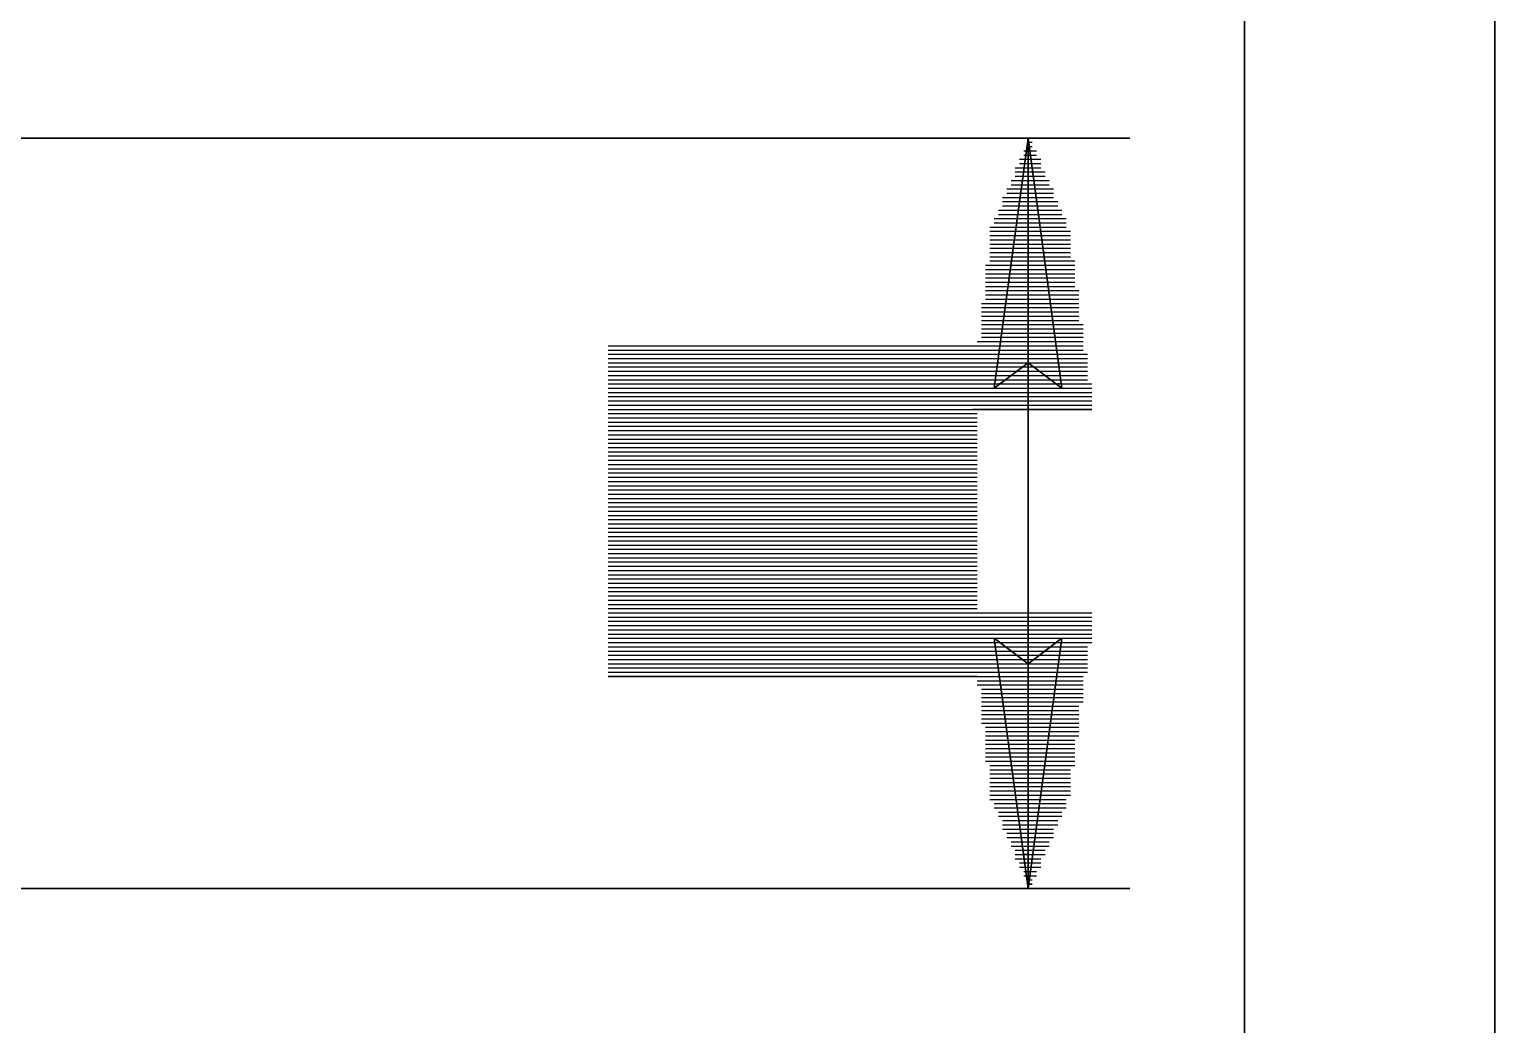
# Model space of a CAD drawing. Extents: x 1 to 210, y 1 to 298.
# Drawn here: x 181.23 to 210.48, y 153.06 to 172.94 of the extents above; entities that cross this region are included whole.
import ezdxf

# ---------------------------------------------------------------- set-up
doc = ezdxf.new("R2010")
doc.units = 0

msp = doc.modelspace()

# ---------------------------------------------------------------- linework, layer by layer
at = {"layer": 'P02993'}
msp.add_lwpolyline([(168.063331, 155.786658), (203.2, 155.786658), (168.063331, 155.786658)], dxfattribs=at)
at = {"layer": 'P02994'}
msp.add_lwpolyline([(168.063331, 170.772662), (203.2, 170.772662), (168.063331, 170.772662)], dxfattribs=at)
at = {"layer": 'P03184'}
msp.add_lwpolyline([(192.785993, 166.623992), (200.151995, 166.623992)], dxfattribs=at)
at = {"layer": 'P03185'}
msp.add_lwpolyline([(192.785993, 166.539329), (200.151995, 166.539329)], dxfattribs=at)
at = {"layer": 'P03186'}
msp.add_lwpolyline([(192.785993, 166.454665), (200.151995, 166.454665)], dxfattribs=at)
at = {"layer": 'P03187'}
msp.add_lwpolyline([(192.785993, 166.369991), (200.151995, 166.369991)], dxfattribs=at)
at = {"layer": 'P03188'}
msp.add_lwpolyline([(192.785993, 166.285328), (200.151995, 166.285328)], dxfattribs=at)
at = {"layer": 'P03189'}
msp.add_lwpolyline([(192.785993, 166.200665), (200.151995, 166.200665)], dxfattribs=at)
at = {"layer": 'P03190'}
msp.add_lwpolyline([(192.785993, 166.115991), (200.151995, 166.115991)], dxfattribs=at)
at = {"layer": 'P03191'}
msp.add_lwpolyline([(192.785993, 166.031328), (200.151995, 166.031328)], dxfattribs=at)
at = {"layer": 'P03192'}
msp.add_lwpolyline([(192.785993, 165.946665), (200.151995, 165.946665)], dxfattribs=at)
at = {"layer": 'P03193'}
msp.add_lwpolyline([(192.785993, 165.861991), (200.151995, 165.861991)], dxfattribs=at)
at = {"layer": 'P03194'}
msp.add_lwpolyline([(192.785993, 165.777327), (200.151995, 165.777327)], dxfattribs=at)
at = {"layer": 'P03195'}
msp.add_lwpolyline([(192.785993, 165.692664), (200.151995, 165.692664)], dxfattribs=at)
at = {"layer": 'P03196'}
msp.add_lwpolyline([(192.785993, 165.60799), (200.151995, 165.60799)], dxfattribs=at)
at = {"layer": 'P03197'}
msp.add_lwpolyline([(192.785993, 165.523327), (200.151995, 165.523327)], dxfattribs=at)
at = {"layer": 'P03198'}
msp.add_lwpolyline([(192.785993, 165.438664), (200.151995, 165.438664)], dxfattribs=at)
at = {"layer": 'P03199'}
msp.add_lwpolyline([(192.785993, 165.354), (200.151995, 165.354)], dxfattribs=at)
at = {"layer": 'P03200'}
msp.add_lwpolyline([(192.785993, 165.269326), (200.151995, 165.269326)], dxfattribs=at)
at = {"layer": 'P03201'}
msp.add_lwpolyline([(192.785993, 165.184663), (200.151995, 165.184663)], dxfattribs=at)
at = {"layer": 'P03202'}
msp.add_lwpolyline([(192.785993, 165.1), (200.151995, 165.1)], dxfattribs=at)
at = {"layer": 'P03203'}
msp.add_lwpolyline([(192.785993, 165.015326), (200.151995, 165.015326)], dxfattribs=at)
at = {"layer": 'P03204'}
msp.add_lwpolyline([(192.785993, 164.930663), (200.151995, 164.930663)], dxfattribs=at)
at = {"layer": 'P03205'}
msp.add_lwpolyline([(192.785993, 164.846), (200.151995, 164.846)], dxfattribs=at)
at = {"layer": 'P03206'}
msp.add_lwpolyline([(192.785993, 164.761326), (200.151995, 164.761326)], dxfattribs=at)
at = {"layer": 'P03207'}
msp.add_lwpolyline([(192.785993, 164.676662), (200.151995, 164.676662)], dxfattribs=at)
at = {"layer": 'P03208'}
msp.add_lwpolyline([(192.785993, 164.591999), (200.151995, 164.591999)], dxfattribs=at)
at = {"layer": 'P03209'}
msp.add_lwpolyline([(192.785993, 164.507325), (200.151995, 164.507325)], dxfattribs=at)
at = {"layer": 'P03210'}
msp.add_lwpolyline([(192.785993, 164.422662), (200.151995, 164.422662)], dxfattribs=at)
at = {"layer": 'P03211'}
msp.add_lwpolyline([(192.785993, 164.337999), (200.151995, 164.337999)], dxfattribs=at)
at = {"layer": 'P03212'}
msp.add_lwpolyline([(192.785993, 164.253325), (200.151995, 164.253325)], dxfattribs=at)
at = {"layer": 'P03213'}
msp.add_lwpolyline([(192.785993, 164.168661), (200.151995, 164.168661)], dxfattribs=at)
at = {"layer": 'P03214'}
msp.add_lwpolyline([(192.785993, 164.083998), (200.151995, 164.083998)], dxfattribs=at)
at = {"layer": 'P03215'}
msp.add_lwpolyline([(192.785993, 163.999324), (200.151995, 163.999324)], dxfattribs=at)
at = {"layer": 'P03216'}
msp.add_lwpolyline([(192.785993, 163.914661), (200.151995, 163.914661)], dxfattribs=at)
at = {"layer": 'P03217'}
msp.add_lwpolyline([(192.785993, 163.829998), (200.151995, 163.829998)], dxfattribs=at)
at = {"layer": 'P03218'}
msp.add_lwpolyline([(192.785993, 163.745324), (200.151995, 163.745324)], dxfattribs=at)
at = {"layer": 'P03219'}
msp.add_lwpolyline([(192.785993, 163.660661), (200.151995, 163.660661)], dxfattribs=at)
at = {"layer": 'P03220'}
msp.add_lwpolyline([(192.785993, 163.575997), (200.151995, 163.575997)], dxfattribs=at)
at = {"layer": 'P03221'}
msp.add_lwpolyline([(192.785993, 163.491323), (200.151995, 163.491323)], dxfattribs=at)
at = {"layer": 'P03222'}
msp.add_lwpolyline([(192.785993, 163.40666), (200.151995, 163.40666)], dxfattribs=at)
at = {"layer": 'P03223'}
msp.add_lwpolyline([(192.785993, 163.321997), (200.151995, 163.321997)], dxfattribs=at)
at = {"layer": 'P03224'}
msp.add_lwpolyline([(192.785993, 163.237334), (200.151995, 163.237334)], dxfattribs=at)
at = {"layer": 'P03225'}
msp.add_lwpolyline([(192.785993, 163.15266), (200.151995, 163.15266)], dxfattribs=at)
at = {"layer": 'P03226'}
msp.add_lwpolyline([(192.785993, 163.067997), (200.151995, 163.067997)], dxfattribs=at)
at = {"layer": 'P03227'}
msp.add_lwpolyline([(192.785993, 162.983333), (200.151995, 162.983333)], dxfattribs=at)
at = {"layer": 'P03228'}
msp.add_lwpolyline([(192.785993, 162.898659), (200.151995, 162.898659)], dxfattribs=at)
at = {"layer": 'P03229'}
msp.add_lwpolyline([(192.785993, 162.813996), (200.151995, 162.813996)], dxfattribs=at)
at = {"layer": 'P03230'}
msp.add_lwpolyline([(192.785993, 162.729333), (200.151995, 162.729333)], dxfattribs=at)
at = {"layer": 'P03231'}
msp.add_lwpolyline([(192.785993, 162.644659), (200.151995, 162.644659)], dxfattribs=at)
at = {"layer": 'P03232'}
msp.add_lwpolyline([(192.785993, 162.559996), (200.151995, 162.559996)], dxfattribs=at)
at = {"layer": 'P03233'}
msp.add_lwpolyline([(192.785993, 162.475332), (200.151995, 162.475332)], dxfattribs=at)
at = {"layer": 'P03234'}
msp.add_lwpolyline([(192.785993, 162.390658), (200.151995, 162.390658)], dxfattribs=at)
at = {"layer": 'P03235'}
msp.add_lwpolyline([(192.785993, 162.305995), (200.151995, 162.305995)], dxfattribs=at)
at = {"layer": 'P03236'}
msp.add_lwpolyline([(192.785993, 162.221332), (200.151995, 162.221332)], dxfattribs=at)
at = {"layer": 'P03237'}
msp.add_lwpolyline([(192.785993, 162.136658), (200.151995, 162.136658)], dxfattribs=at)
at = {"layer": 'P03238'}
msp.add_lwpolyline([(192.785993, 162.051995), (200.151995, 162.051995)], dxfattribs=at)
at = {"layer": 'P03239'}
msp.add_lwpolyline([(192.785993, 161.967332), (200.151995, 161.967332)], dxfattribs=at)
at = {"layer": 'P03240'}
msp.add_lwpolyline([(192.785993, 161.882658), (200.151995, 161.882658)], dxfattribs=at)
at = {"layer": 'P03241'}
msp.add_lwpolyline([(192.785993, 161.797994), (200.151995, 161.797994)], dxfattribs=at)
at = {"layer": 'P03242'}
msp.add_lwpolyline([(192.785993, 161.713331), (200.151995, 161.713331)], dxfattribs=at)
at = {"layer": 'P03243'}
msp.add_lwpolyline([(192.785993, 161.628657), (200.151995, 161.628657)], dxfattribs=at)
at = {"layer": 'P03244'}
msp.add_lwpolyline([(192.785993, 161.543994), (200.151995, 161.543994)], dxfattribs=at)
at = {"layer": 'P03245'}
msp.add_lwpolyline([(192.785993, 161.459331), (200.151995, 161.459331)], dxfattribs=at)
at = {"layer": 'P03246'}
msp.add_lwpolyline([(192.785993, 161.374657), (200.151995, 161.374657)], dxfattribs=at)
at = {"layer": 'P03247'}
msp.add_lwpolyline([(192.785993, 161.289994), (200.151995, 161.289994)], dxfattribs=at)
at = {"layer": 'P03248'}
msp.add_lwpolyline([(192.785993, 161.20533), (200.151995, 161.20533)], dxfattribs=at)
at = {"layer": 'P03249'}
msp.add_lwpolyline([(192.785993, 161.120667), (200.151995, 161.120667)], dxfattribs=at)
at = {"layer": 'P03250'}
msp.add_lwpolyline([(192.785993, 161.035993), (200.151995, 161.035993)], dxfattribs=at)
at = {"layer": 'P03251'}
msp.add_lwpolyline([(192.785993, 160.95133), (200.151995, 160.95133)], dxfattribs=at)
at = {"layer": 'P03252'}
msp.add_lwpolyline([(192.785993, 160.866667), (200.151995, 160.866667)], dxfattribs=at)
at = {"layer": 'P03253'}
msp.add_lwpolyline([(192.785993, 160.781993), (200.151995, 160.781993)], dxfattribs=at)
at = {"layer": 'P03254'}
msp.add_lwpolyline([(192.785993, 160.697329), (200.151995, 160.697329)], dxfattribs=at)
at = {"layer": 'P03255'}
msp.add_lwpolyline([(192.785993, 160.612666), (200.151995, 160.612666)], dxfattribs=at)
at = {"layer": 'P03256'}
msp.add_lwpolyline([(192.785993, 160.527992), (200.151995, 160.527992)], dxfattribs=at)
at = {"layer": 'P03257'}
msp.add_lwpolyline([(192.785993, 160.443329), (200.151995, 160.443329)], dxfattribs=at)
at = {"layer": 'P03258'}
msp.add_lwpolyline([(192.785993, 160.358666), (200.151995, 160.358666)], dxfattribs=at)
at = {"layer": 'P03259'}
msp.add_lwpolyline([(192.785993, 160.273992), (200.151995, 160.273992)], dxfattribs=at)
at = {"layer": 'P03260'}
msp.add_lwpolyline([(192.785993, 160.189329), (200.151995, 160.189329)], dxfattribs=at)
at = {"layer": 'P03261'}
msp.add_lwpolyline([(192.785993, 160.104665), (200.151995, 160.104665)], dxfattribs=at)
at = {"layer": 'P03262'}
msp.add_lwpolyline([(192.785993, 160.019991), (200.151995, 160.019991), (192.785993, 160.019991)], dxfattribs=at)
at = {"layer": 'P03263'}
msp.add_lwpolyline([(199.982668, 161.289994), (202.437988, 161.289994)], dxfattribs=at)
at = {"layer": 'P03264'}
msp.add_lwpolyline([(200.067332, 161.20533), (202.437988, 161.20533)], dxfattribs=at)
at = {"layer": 'P03265'}
msp.add_lwpolyline([(200.067332, 161.120667), (202.437988, 161.120667)], dxfattribs=at)
at = {"layer": 'P03266'}
msp.add_lwpolyline([(200.067332, 161.035993), (202.437988, 161.035993)], dxfattribs=at)
at = {"layer": 'P03267'}
msp.add_lwpolyline([(200.067332, 160.95133), (202.437988, 160.95133)], dxfattribs=at)
at = {"layer": 'P03268'}
msp.add_lwpolyline([(200.067332, 160.866667), (202.437988, 160.866667)], dxfattribs=at)
at = {"layer": 'P03269'}
msp.add_lwpolyline([(200.067332, 160.781993), (202.437988, 160.781993)], dxfattribs=at)
at = {"layer": 'P03270'}
msp.add_lwpolyline([(200.067332, 160.697329), (202.437988, 160.697329)], dxfattribs=at)
at = {"layer": 'P03271'}
msp.add_lwpolyline([(200.067332, 160.612666), (202.353325, 160.612666)], dxfattribs=at)
at = {"layer": 'P03272'}
msp.add_lwpolyline([(200.151995, 160.527992), (202.353325, 160.527992)], dxfattribs=at)
at = {"layer": 'P03273'}
msp.add_lwpolyline([(200.151995, 160.443329), (202.353325, 160.443329)], dxfattribs=at)
at = {"layer": 'P03274'}
msp.add_lwpolyline([(200.151995, 160.358666), (202.353325, 160.358666)], dxfattribs=at)
at = {"layer": 'P03275'}
msp.add_lwpolyline([(200.151995, 160.273992), (202.353325, 160.273992)], dxfattribs=at)
at = {"layer": 'P03276'}
msp.add_lwpolyline([(200.151995, 160.189329), (202.353325, 160.189329)], dxfattribs=at)
at = {"layer": 'P03277'}
msp.add_lwpolyline([(200.151995, 160.104665), (202.353325, 160.104665)], dxfattribs=at)
at = {"layer": 'P03278'}
msp.add_lwpolyline([(200.151995, 160.019991), (202.268661, 160.019991)], dxfattribs=at)
at = {"layer": 'P03279'}
msp.add_lwpolyline([(200.151995, 159.935328), (202.268661, 159.935328)], dxfattribs=at)
at = {"layer": 'P03280'}
msp.add_lwpolyline([(200.151995, 159.850665), (202.268661, 159.850665)], dxfattribs=at)
at = {"layer": 'P03281'}
msp.add_lwpolyline([(200.236658, 159.765991), (202.268661, 159.765991)], dxfattribs=at)
at = {"layer": 'P03282'}
msp.add_lwpolyline([(200.236658, 159.681328), (202.268661, 159.681328)], dxfattribs=at)
at = {"layer": 'P03283'}
msp.add_lwpolyline([(200.236658, 159.596665), (202.268661, 159.596665)], dxfattribs=at)
at = {"layer": 'P03284'}
msp.add_lwpolyline([(200.236658, 159.511991), (202.268661, 159.511991)], dxfattribs=at)
at = {"layer": 'P03285'}
msp.add_lwpolyline([(200.236658, 159.427327), (202.183998, 159.427327)], dxfattribs=at)
at = {"layer": 'P03286'}
msp.add_lwpolyline([(200.236658, 159.342664), (202.183998, 159.342664)], dxfattribs=at)
at = {"layer": 'P03287'}
msp.add_lwpolyline([(200.236658, 159.25799), (202.183998, 159.25799)], dxfattribs=at)
at = {"layer": 'P03288'}
msp.add_lwpolyline([(200.236658, 159.173327), (202.183998, 159.173327)], dxfattribs=at)
at = {"layer": 'P03289'}
msp.add_lwpolyline([(200.236658, 159.088664), (202.183998, 159.088664)], dxfattribs=at)
at = {"layer": 'P03290'}
msp.add_lwpolyline([(200.321321, 159.004), (202.183998, 159.004)], dxfattribs=at)
at = {"layer": 'P03291'}
msp.add_lwpolyline([(200.321321, 158.919326), (202.183998, 158.919326)], dxfattribs=at)
at = {"layer": 'P03292'}
msp.add_lwpolyline([(200.321321, 158.834663), (202.183998, 158.834663)], dxfattribs=at)
at = {"layer": 'P03293'}
msp.add_lwpolyline([(200.321321, 158.75), (202.099335, 158.75)], dxfattribs=at)
at = {"layer": 'P03294'}
msp.add_lwpolyline([(200.321321, 158.665326), (202.099335, 158.665326)], dxfattribs=at)
at = {"layer": 'P03295'}
msp.add_lwpolyline([(200.321321, 158.580663), (202.099335, 158.580663)], dxfattribs=at)
at = {"layer": 'P03296'}
msp.add_lwpolyline([(200.321321, 158.496), (202.099335, 158.496)], dxfattribs=at)
at = {"layer": 'P03297'}
msp.add_lwpolyline([(200.321321, 158.411326), (202.099335, 158.411326)], dxfattribs=at)
at = {"layer": 'P03298'}
msp.add_lwpolyline([(200.321321, 158.326662), (202.099335, 158.326662)], dxfattribs=at)
at = {"layer": 'P03299'}
msp.add_lwpolyline([(200.406006, 158.241999), (202.099335, 158.241999)], dxfattribs=at)
at = {"layer": 'P03300'}
msp.add_lwpolyline([(200.406006, 158.157325), (202.014672, 158.157325)], dxfattribs=at)
at = {"layer": 'P03301'}
msp.add_lwpolyline([(200.406006, 158.072662), (202.014672, 158.072662)], dxfattribs=at)
at = {"layer": 'P03302'}
msp.add_lwpolyline([(200.406006, 157.987999), (202.014672, 157.987999)], dxfattribs=at)
at = {"layer": 'P03303'}
msp.add_lwpolyline([(200.406006, 157.903325), (202.014672, 157.903325)], dxfattribs=at)
at = {"layer": 'P03304'}
msp.add_lwpolyline([(200.406006, 157.818661), (202.014672, 157.818661)], dxfattribs=at)
at = {"layer": 'P03305'}
msp.add_lwpolyline([(200.406006, 157.733998), (202.014672, 157.733998)], dxfattribs=at)
at = {"layer": 'P03306'}
msp.add_lwpolyline([(200.406006, 157.649324), (202.014672, 157.649324)], dxfattribs=at)
at = {"layer": 'P03307'}
msp.add_lwpolyline([(200.406006, 157.564661), (201.929987, 157.564661)], dxfattribs=at)
at = {"layer": 'P03308'}
msp.add_lwpolyline([(200.490669, 157.479998), (201.929987, 157.479998)], dxfattribs=at)
at = {"layer": 'P03309'}
msp.add_lwpolyline([(200.490669, 157.395324), (201.929987, 157.395324)], dxfattribs=at)
at = {"layer": 'P03310'}
msp.add_lwpolyline([(200.575332, 157.310661), (201.845324, 157.310661)], dxfattribs=at)
at = {"layer": 'P03311'}
msp.add_lwpolyline([(200.575332, 157.225997), (201.845324, 157.225997)], dxfattribs=at)
at = {"layer": 'P03312'}
msp.add_lwpolyline([(200.659996, 157.141323), (201.760661, 157.141323)], dxfattribs=at)
at = {"layer": 'P03313'}
msp.add_lwpolyline([(200.659996, 157.05666), (201.760661, 157.05666)], dxfattribs=at)
at = {"layer": 'P03314'}
msp.add_lwpolyline([(200.659996, 156.971997), (201.675997, 156.971997)], dxfattribs=at)
at = {"layer": 'P03315'}
msp.add_lwpolyline([(200.744659, 156.887334), (201.675997, 156.887334)], dxfattribs=at)
at = {"layer": 'P03316'}
msp.add_lwpolyline([(200.744659, 156.80266), (201.675997, 156.80266)], dxfattribs=at)
at = {"layer": 'P03317'}
msp.add_lwpolyline([(200.829322, 156.717997), (201.591334, 156.717997)], dxfattribs=at)
at = {"layer": 'P03318'}
msp.add_lwpolyline([(200.829322, 156.633333), (201.591334, 156.633333)], dxfattribs=at)
at = {"layer": 'P03319'}
msp.add_lwpolyline([(200.913985, 156.548659), (201.506671, 156.548659)], dxfattribs=at)
at = {"layer": 'P03320'}
msp.add_lwpolyline([(200.913985, 156.463996), (201.506671, 156.463996)], dxfattribs=at)
at = {"layer": 'P03321'}
msp.add_lwpolyline([(200.913985, 156.379333), (201.421986, 156.379333)], dxfattribs=at)
at = {"layer": 'P03322'}
msp.add_lwpolyline([(200.99867, 156.294659), (201.421986, 156.294659)], dxfattribs=at)
at = {"layer": 'P03323'}
msp.add_lwpolyline([(200.99867, 156.209996), (201.421986, 156.209996)], dxfattribs=at)
at = {"layer": 'P03324'}
msp.add_lwpolyline([(201.083333, 156.125332), (201.337323, 156.125332)], dxfattribs=at)
at = {"layer": 'P03325'}
msp.add_lwpolyline([(201.083333, 156.040658), (201.337323, 156.040658)], dxfattribs=at)
at = {"layer": 'P03326'}
msp.add_lwpolyline([(201.167997, 155.955995), (201.25266, 155.955995)], dxfattribs=at)
at = {"layer": 'P03327'}
msp.add_lwpolyline([(201.167997, 155.871332), (201.25266, 155.871332), (201.167997, 155.871332)], dxfattribs=at)
at = {"layer": 'P03328'}
msp.add_lwpolyline([(201.167997, 155.786658), (200.490669, 160.781993), (201.167997, 155.786658)], dxfattribs=at)
at = {"layer": 'P03329'}
msp.add_lwpolyline([(200.490669, 160.781993), (201.167997, 160.273992), (200.490669, 160.781993)], dxfattribs=at)
at = {"layer": 'P03330'}
msp.add_lwpolyline([(201.167997, 160.273992), (201.845324, 160.781993), (201.167997, 160.273992)], dxfattribs=at)
at = {"layer": 'P03331'}
msp.add_lwpolyline([(201.845324, 160.781993), (201.167997, 155.786658), (201.845324, 160.781993)], dxfattribs=at)
at = {"layer": 'P03332'}
msp.add_lwpolyline([(200.575332, 160.697329), (200.659996, 160.697329)], dxfattribs=at)
at = {"layer": 'P03333'}
msp.add_lwpolyline([(200.575332, 160.612666), (200.744659, 160.612666)], dxfattribs=at)
at = {"layer": 'P03334'}
msp.add_lwpolyline([(200.575332, 160.527992), (200.829322, 160.527992)], dxfattribs=at)
at = {"layer": 'P03335'}
msp.add_lwpolyline([(200.575332, 160.443329), (200.99867, 160.443329)], dxfattribs=at)
at = {"layer": 'P03336'}
msp.add_lwpolyline([(200.575332, 160.358666), (201.083333, 160.358666)], dxfattribs=at)
at = {"layer": 'P03337'}
msp.add_lwpolyline([(200.575332, 160.273992), (201.167997, 160.273992)], dxfattribs=at)
at = {"layer": 'P03338'}
msp.add_lwpolyline([(200.575332, 160.189329), (201.167997, 160.189329)], dxfattribs=at)
at = {"layer": 'P03339'}
msp.add_lwpolyline([(200.659996, 160.104665), (201.167997, 160.104665)], dxfattribs=at)
at = {"layer": 'P03340'}
msp.add_lwpolyline([(200.659996, 160.019991), (201.167997, 160.019991)], dxfattribs=at)
at = {"layer": 'P03341'}
msp.add_lwpolyline([(200.659996, 159.935328), (201.167997, 159.935328)], dxfattribs=at)
at = {"layer": 'P03342'}
msp.add_lwpolyline([(200.659996, 159.850665), (201.167997, 159.850665)], dxfattribs=at)
at = {"layer": 'P03343'}
msp.add_lwpolyline([(200.659996, 159.765991), (201.167997, 159.765991)], dxfattribs=at)
at = {"layer": 'P03344'}
msp.add_lwpolyline([(200.659996, 159.681328), (201.167997, 159.681328)], dxfattribs=at)
at = {"layer": 'P03345'}
msp.add_lwpolyline([(200.659996, 159.596665), (201.167997, 159.596665)], dxfattribs=at)
at = {"layer": 'P03346'}
msp.add_lwpolyline([(200.744659, 159.511991), (201.167997, 159.511991)], dxfattribs=at)
at = {"layer": 'P03347'}
msp.add_lwpolyline([(200.744659, 159.427327), (201.167997, 159.427327)], dxfattribs=at)
at = {"layer": 'P03348'}
msp.add_lwpolyline([(200.744659, 159.342664), (201.167997, 159.342664)], dxfattribs=at)
at = {"layer": 'P03349'}
msp.add_lwpolyline([(200.744659, 159.25799), (201.167997, 159.25799)], dxfattribs=at)
at = {"layer": 'P03350'}
msp.add_lwpolyline([(200.744659, 159.173327), (201.167997, 159.173327)], dxfattribs=at)
at = {"layer": 'P03351'}
msp.add_lwpolyline([(200.744659, 159.088664), (201.167997, 159.088664)], dxfattribs=at)
at = {"layer": 'P03352'}
msp.add_lwpolyline([(200.744659, 159.004), (201.167997, 159.004)], dxfattribs=at)
at = {"layer": 'P03353'}
msp.add_lwpolyline([(200.744659, 158.919326), (201.167997, 158.919326)], dxfattribs=at)
at = {"layer": 'P03354'}
msp.add_lwpolyline([(200.829322, 158.834663), (201.167997, 158.834663)], dxfattribs=at)
at = {"layer": 'P03355'}
msp.add_lwpolyline([(200.829322, 158.75), (201.167997, 158.75)], dxfattribs=at)
at = {"layer": 'P03356'}
msp.add_lwpolyline([(200.829322, 158.665326), (201.167997, 158.665326)], dxfattribs=at)
at = {"layer": 'P03357'}
msp.add_lwpolyline([(200.829322, 158.580663), (201.167997, 158.580663)], dxfattribs=at)
at = {"layer": 'P03358'}
msp.add_lwpolyline([(200.829322, 158.496), (201.167997, 158.496)], dxfattribs=at)
at = {"layer": 'P03359'}
msp.add_lwpolyline([(200.829322, 158.411326), (201.167997, 158.411326)], dxfattribs=at)
at = {"layer": 'P03360'}
msp.add_lwpolyline([(200.829322, 158.326662), (201.167997, 158.326662)], dxfattribs=at)
at = {"layer": 'P03361'}
msp.add_lwpolyline([(200.913985, 158.241999), (201.167997, 158.241999)], dxfattribs=at)
at = {"layer": 'P03362'}
msp.add_lwpolyline([(200.913985, 158.157325), (201.167997, 158.157325)], dxfattribs=at)
at = {"layer": 'P03363'}
msp.add_lwpolyline([(200.913985, 158.072662), (201.167997, 158.072662)], dxfattribs=at)
at = {"layer": 'P03364'}
msp.add_lwpolyline([(200.913985, 157.987999), (201.167997, 157.987999)], dxfattribs=at)
at = {"layer": 'P03365'}
msp.add_lwpolyline([(200.913985, 157.903325), (201.167997, 157.903325)], dxfattribs=at)
at = {"layer": 'P03366'}
msp.add_lwpolyline([(200.913985, 157.818661), (201.167997, 157.818661)], dxfattribs=at)
at = {"layer": 'P03367'}
msp.add_lwpolyline([(200.913985, 157.733998), (201.167997, 157.733998)], dxfattribs=at)
at = {"layer": 'P03368'}
msp.add_lwpolyline([(200.99867, 157.649324), (201.167997, 157.649324)], dxfattribs=at)
at = {"layer": 'P03369'}
msp.add_lwpolyline([(200.99867, 157.564661), (201.167997, 157.564661)], dxfattribs=at)
at = {"layer": 'P03370'}
msp.add_lwpolyline([(200.99867, 157.479998), (201.167997, 157.479998)], dxfattribs=at)
at = {"layer": 'P03371'}
msp.add_lwpolyline([(200.99867, 157.395324), (201.167997, 157.395324)], dxfattribs=at)
at = {"layer": 'P03372'}
msp.add_lwpolyline([(200.99867, 157.310661), (201.167997, 157.310661)], dxfattribs=at)
at = {"layer": 'P03373'}
msp.add_lwpolyline([(200.99867, 157.225997), (201.167997, 157.225997)], dxfattribs=at)
at = {"layer": 'P03374'}
msp.add_lwpolyline([(200.99867, 157.141323), (201.167997, 157.141323)], dxfattribs=at)
at = {"layer": 'P03375'}
msp.add_lwpolyline([(200.99867, 157.05666), (201.167997, 157.05666)], dxfattribs=at)
at = {"layer": 'P03376'}
msp.add_lwpolyline([(201.083333, 156.971997), (201.167997, 156.971997)], dxfattribs=at)
at = {"layer": 'P03377'}
msp.add_lwpolyline([(201.083333, 156.887334), (201.167997, 156.887334)], dxfattribs=at)
at = {"layer": 'P03378'}
msp.add_lwpolyline([(201.083333, 156.80266), (201.167997, 156.80266)], dxfattribs=at)
at = {"layer": 'P03379'}
msp.add_lwpolyline([(201.083333, 156.717997), (201.167997, 156.717997)], dxfattribs=at)
at = {"layer": 'P03380'}
msp.add_lwpolyline([(201.083333, 156.633333), (201.167997, 156.633333)], dxfattribs=at)
at = {"layer": 'P03381'}
msp.add_lwpolyline([(201.083333, 156.548659), (201.167997, 156.548659)], dxfattribs=at)
at = {"layer": 'P03382'}
msp.add_lwpolyline([(201.083333, 156.463996), (201.167997, 156.463996), (201.083333, 156.463996)], dxfattribs=at)
at = {"layer": 'P03383'}
msp.add_lwpolyline([(201.760661, 160.697329), (201.845324, 160.697329)], dxfattribs=at)
at = {"layer": 'P03384'}
msp.add_lwpolyline([(201.675997, 160.612666), (201.845324, 160.612666)], dxfattribs=at)
at = {"layer": 'P03385'}
msp.add_lwpolyline([(201.506671, 160.527992), (201.845324, 160.527992)], dxfattribs=at)
at = {"layer": 'P03386'}
msp.add_lwpolyline([(201.421986, 160.443329), (201.845324, 160.443329)], dxfattribs=at)
at = {"layer": 'P03387'}
msp.add_lwpolyline([(201.337323, 160.358666), (201.845324, 160.358666)], dxfattribs=at)
at = {"layer": 'P03388'}
msp.add_lwpolyline([(201.167997, 160.273992), (201.845324, 160.273992)], dxfattribs=at)
at = {"layer": 'P03389'}
msp.add_lwpolyline([(201.167997, 160.189329), (201.845324, 160.189329)], dxfattribs=at)
at = {"layer": 'P03390'}
msp.add_lwpolyline([(201.167997, 160.104665), (201.760661, 160.104665)], dxfattribs=at)
at = {"layer": 'P03391'}
msp.add_lwpolyline([(201.167997, 160.019991), (201.760661, 160.019991)], dxfattribs=at)
at = {"layer": 'P03392'}
msp.add_lwpolyline([(201.167997, 159.935328), (201.760661, 159.935328)], dxfattribs=at)
at = {"layer": 'P03393'}
msp.add_lwpolyline([(201.167997, 159.850665), (201.760661, 159.850665)], dxfattribs=at)
at = {"layer": 'P03394'}
msp.add_lwpolyline([(201.167997, 159.765991), (201.760661, 159.765991)], dxfattribs=at)
at = {"layer": 'P03395'}
msp.add_lwpolyline([(201.167997, 159.681328), (201.760661, 159.681328)], dxfattribs=at)
at = {"layer": 'P03396'}
msp.add_lwpolyline([(201.167997, 159.596665), (201.760661, 159.596665)], dxfattribs=at)
at = {"layer": 'P03397'}
msp.add_lwpolyline([(201.167997, 159.511991), (201.675997, 159.511991)], dxfattribs=at)
at = {"layer": 'P03398'}
msp.add_lwpolyline([(201.167997, 159.427327), (201.675997, 159.427327)], dxfattribs=at)
at = {"layer": 'P03399'}
msp.add_lwpolyline([(201.167997, 159.342664), (201.675997, 159.342664)], dxfattribs=at)
at = {"layer": 'P03400'}
msp.add_lwpolyline([(201.167997, 159.25799), (201.675997, 159.25799)], dxfattribs=at)
at = {"layer": 'P03401'}
msp.add_lwpolyline([(201.167997, 159.173327), (201.675997, 159.173327)], dxfattribs=at)
at = {"layer": 'P03402'}
msp.add_lwpolyline([(201.167997, 159.088664), (201.675997, 159.088664)], dxfattribs=at)
at = {"layer": 'P03403'}
msp.add_lwpolyline([(201.167997, 159.004), (201.675997, 159.004)], dxfattribs=at)
at = {"layer": 'P03404'}
msp.add_lwpolyline([(201.167997, 158.919326), (201.675997, 158.919326)], dxfattribs=at)
at = {"layer": 'P03405'}
msp.add_lwpolyline([(201.167997, 158.834663), (201.591334, 158.834663)], dxfattribs=at)
at = {"layer": 'P03406'}
msp.add_lwpolyline([(201.167997, 158.75), (201.591334, 158.75)], dxfattribs=at)
at = {"layer": 'P03407'}
msp.add_lwpolyline([(201.167997, 158.665326), (201.591334, 158.665326)], dxfattribs=at)
at = {"layer": 'P03408'}
msp.add_lwpolyline([(201.167997, 158.580663), (201.591334, 158.580663)], dxfattribs=at)
at = {"layer": 'P03409'}
msp.add_lwpolyline([(201.167997, 158.496), (201.591334, 158.496)], dxfattribs=at)
at = {"layer": 'P03410'}
msp.add_lwpolyline([(201.167997, 158.411326), (201.591334, 158.411326)], dxfattribs=at)
at = {"layer": 'P03411'}
msp.add_lwpolyline([(201.167997, 158.326662), (201.591334, 158.326662)], dxfattribs=at)
at = {"layer": 'P03412'}
msp.add_lwpolyline([(201.167997, 158.241999), (201.506671, 158.241999)], dxfattribs=at)
at = {"layer": 'P03413'}
msp.add_lwpolyline([(201.167997, 158.157325), (201.506671, 158.157325)], dxfattribs=at)
at = {"layer": 'P03414'}
msp.add_lwpolyline([(201.167997, 158.072662), (201.506671, 158.072662)], dxfattribs=at)
at = {"layer": 'P03415'}
msp.add_lwpolyline([(201.167997, 157.987999), (201.506671, 157.987999)], dxfattribs=at)
at = {"layer": 'P03416'}
msp.add_lwpolyline([(201.167997, 157.903325), (201.506671, 157.903325)], dxfattribs=at)
at = {"layer": 'P03417'}
msp.add_lwpolyline([(201.167997, 157.818661), (201.506671, 157.818661)], dxfattribs=at)
at = {"layer": 'P03418'}
msp.add_lwpolyline([(201.167997, 157.733998), (201.506671, 157.733998)], dxfattribs=at)
at = {"layer": 'P03419'}
msp.add_lwpolyline([(201.167997, 157.649324), (201.421986, 157.649324)], dxfattribs=at)
at = {"layer": 'P03420'}
msp.add_lwpolyline([(201.167997, 157.564661), (201.421986, 157.564661)], dxfattribs=at)
at = {"layer": 'P03421'}
msp.add_lwpolyline([(201.167997, 157.479998), (201.421986, 157.479998)], dxfattribs=at)
at = {"layer": 'P03422'}
msp.add_lwpolyline([(201.167997, 157.395324), (201.421986, 157.395324)], dxfattribs=at)
at = {"layer": 'P03423'}
msp.add_lwpolyline([(201.167997, 157.310661), (201.421986, 157.310661)], dxfattribs=at)
at = {"layer": 'P03424'}
msp.add_lwpolyline([(201.167997, 157.225997), (201.421986, 157.225997)], dxfattribs=at)
at = {"layer": 'P03425'}
msp.add_lwpolyline([(201.167997, 157.141323), (201.421986, 157.141323)], dxfattribs=at)
at = {"layer": 'P03426'}
msp.add_lwpolyline([(201.167997, 157.05666), (201.421986, 157.05666)], dxfattribs=at)
at = {"layer": 'P03427'}
msp.add_lwpolyline([(201.167997, 156.971997), (201.337323, 156.971997)], dxfattribs=at)
at = {"layer": 'P03428'}
msp.add_lwpolyline([(201.167997, 156.887334), (201.337323, 156.887334)], dxfattribs=at)
at = {"layer": 'P03429'}
msp.add_lwpolyline([(201.167997, 156.80266), (201.337323, 156.80266)], dxfattribs=at)
at = {"layer": 'P03430'}
msp.add_lwpolyline([(201.167997, 156.717997), (201.337323, 156.717997)], dxfattribs=at)
at = {"layer": 'P03431'}
msp.add_lwpolyline([(201.167997, 156.633333), (201.337323, 156.633333)], dxfattribs=at)
at = {"layer": 'P03432'}
msp.add_lwpolyline([(201.167997, 156.548659), (201.337323, 156.548659)], dxfattribs=at)
at = {"layer": 'P03433'}
msp.add_lwpolyline([(201.167997, 156.463996), (201.337323, 156.463996)], dxfattribs=at)
at = {"layer": 'P03434'}
msp.add_lwpolyline([(201.167997, 156.379333), (201.25266, 156.379333)], dxfattribs=at)
at = {"layer": 'P03435'}
msp.add_lwpolyline([(201.167997, 156.294659), (201.25266, 156.294659)], dxfattribs=at)
at = {"layer": 'P03436'}
msp.add_lwpolyline([(201.167997, 156.209996), (201.25266, 156.209996)], dxfattribs=at)
at = {"layer": 'P03437'}
msp.add_lwpolyline([(201.167997, 156.125332), (201.25266, 156.125332)], dxfattribs=at)
at = {"layer": 'P03438'}
msp.add_lwpolyline([(201.167997, 156.040658), (201.25266, 156.040658)], dxfattribs=at)
at = {"layer": 'P03439'}
msp.add_lwpolyline([(201.167997, 155.955995), (201.25266, 155.955995)], dxfattribs=at)
at = {"layer": 'P03440'}
msp.add_lwpolyline([(201.167997, 155.871332), (201.25266, 155.871332), (201.167997, 155.871332)], dxfattribs=at)
at = {"layer": 'P03441'}
msp.add_lwpolyline([(201.167997, 170.687999), (201.25266, 170.687999)], dxfattribs=at)
at = {"layer": 'P03442'}
msp.add_lwpolyline([(201.167997, 170.603325), (201.25266, 170.603325)], dxfattribs=at)
at = {"layer": 'P03443'}
msp.add_lwpolyline([(201.083333, 170.518661), (201.337323, 170.518661)], dxfattribs=at)
at = {"layer": 'P03444'}
msp.add_lwpolyline([(201.083333, 170.433998), (201.337323, 170.433998)], dxfattribs=at)
at = {"layer": 'P03445'}
msp.add_lwpolyline([(200.99867, 170.349324), (201.421986, 170.349324)], dxfattribs=at)
at = {"layer": 'P03446'}
msp.add_lwpolyline([(200.99867, 170.264661), (201.421986, 170.264661)], dxfattribs=at)
at = {"layer": 'P03447'}
msp.add_lwpolyline([(200.913985, 170.179998), (201.421986, 170.179998)], dxfattribs=at)
at = {"layer": 'P03448'}
msp.add_lwpolyline([(200.913985, 170.095324), (201.506671, 170.095324)], dxfattribs=at)
at = {"layer": 'P03449'}
msp.add_lwpolyline([(200.913985, 170.010661), (201.506671, 170.010661)], dxfattribs=at)
at = {"layer": 'P03450'}
msp.add_lwpolyline([(200.829322, 169.925997), (201.591334, 169.925997)], dxfattribs=at)
at = {"layer": 'P03451'}
msp.add_lwpolyline([(200.829322, 169.841323), (201.591334, 169.841323)], dxfattribs=at)
at = {"layer": 'P03452'}
msp.add_lwpolyline([(200.744659, 169.75666), (201.675997, 169.75666)], dxfattribs=at)
at = {"layer": 'P03453'}
msp.add_lwpolyline([(200.744659, 169.671997), (201.675997, 169.671997)], dxfattribs=at)
at = {"layer": 'P03454'}
msp.add_lwpolyline([(200.659996, 169.587334), (201.675997, 169.587334)], dxfattribs=at)
at = {"layer": 'P03455'}
msp.add_lwpolyline([(200.659996, 169.50266), (201.760661, 169.50266)], dxfattribs=at)
at = {"layer": 'P03456'}
msp.add_lwpolyline([(200.659996, 169.417997), (201.760661, 169.417997)], dxfattribs=at)
at = {"layer": 'P03457'}
msp.add_lwpolyline([(200.575332, 169.333333), (201.845324, 169.333333)], dxfattribs=at)
at = {"layer": 'P03458'}
msp.add_lwpolyline([(200.575332, 169.248659), (201.845324, 169.248659)], dxfattribs=at)
at = {"layer": 'P03459'}
msp.add_lwpolyline([(200.490669, 169.163996), (201.929987, 169.163996)], dxfattribs=at)
at = {"layer": 'P03460'}
msp.add_lwpolyline([(200.490669, 169.079333), (201.929987, 169.079333)], dxfattribs=at)
at = {"layer": 'P03461'}
msp.add_lwpolyline([(200.406006, 168.994659), (201.929987, 168.994659)], dxfattribs=at)
at = {"layer": 'P03462'}
msp.add_lwpolyline([(200.406006, 168.909996), (202.014672, 168.909996)], dxfattribs=at)
at = {"layer": 'P03463'}
msp.add_lwpolyline([(200.406006, 168.825332), (202.014672, 168.825332)], dxfattribs=at)
at = {"layer": 'P03464'}
msp.add_lwpolyline([(200.406006, 168.740658), (202.014672, 168.740658)], dxfattribs=at)
at = {"layer": 'P03465'}
msp.add_lwpolyline([(200.406006, 168.655995), (202.014672, 168.655995)], dxfattribs=at)
at = {"layer": 'P03466'}
msp.add_lwpolyline([(200.406006, 168.571332), (202.014672, 168.571332)], dxfattribs=at)
at = {"layer": 'P03467'}
msp.add_lwpolyline([(200.406006, 168.486658), (202.014672, 168.486658)], dxfattribs=at)
at = {"layer": 'P03468'}
msp.add_lwpolyline([(200.406006, 168.401995), (202.014672, 168.401995)], dxfattribs=at)
at = {"layer": 'P03469'}
msp.add_lwpolyline([(200.406006, 168.317332), (202.099335, 168.317332)], dxfattribs=at)
at = {"layer": 'P03470'}
msp.add_lwpolyline([(200.321321, 168.232658), (202.099335, 168.232658)], dxfattribs=at)
at = {"layer": 'P03471'}
msp.add_lwpolyline([(200.321321, 168.147994), (202.099335, 168.147994)], dxfattribs=at)
at = {"layer": 'P03472'}
msp.add_lwpolyline([(200.321321, 168.063331), (202.099335, 168.063331)], dxfattribs=at)
at = {"layer": 'P03473'}
msp.add_lwpolyline([(200.321321, 167.978657), (202.099335, 167.978657)], dxfattribs=at)
at = {"layer": 'P03474'}
msp.add_lwpolyline([(200.321321, 167.893994), (202.099335, 167.893994)], dxfattribs=at)
at = {"layer": 'P03475'}
msp.add_lwpolyline([(200.321321, 167.809331), (202.099335, 167.809331)], dxfattribs=at)
at = {"layer": 'P03476'}
msp.add_lwpolyline([(200.321321, 167.724657), (202.183998, 167.724657)], dxfattribs=at)
at = {"layer": 'P03477'}
msp.add_lwpolyline([(200.321321, 167.639994), (202.183998, 167.639994)], dxfattribs=at)
at = {"layer": 'P03478'}
msp.add_lwpolyline([(200.321321, 167.55533), (202.183998, 167.55533)], dxfattribs=at)
at = {"layer": 'P03479'}
msp.add_lwpolyline([(200.236658, 167.470667), (202.183998, 167.470667)], dxfattribs=at)
at = {"layer": 'P03480'}
msp.add_lwpolyline([(200.236658, 167.385993), (202.183998, 167.385993)], dxfattribs=at)
at = {"layer": 'P03481'}
msp.add_lwpolyline([(200.236658, 167.30133), (202.183998, 167.30133)], dxfattribs=at)
at = {"layer": 'P03482'}
msp.add_lwpolyline([(200.236658, 167.216667), (202.183998, 167.216667)], dxfattribs=at)
at = {"layer": 'P03483'}
msp.add_lwpolyline([(200.236658, 167.131993), (202.183998, 167.131993)], dxfattribs=at)
at = {"layer": 'P03484'}
msp.add_lwpolyline([(200.236658, 167.047329), (202.268661, 167.047329)], dxfattribs=at)
at = {"layer": 'P03485'}
msp.add_lwpolyline([(200.236658, 166.962666), (202.268661, 166.962666)], dxfattribs=at)
at = {"layer": 'P03486'}
msp.add_lwpolyline([(200.236658, 166.877992), (202.268661, 166.877992)], dxfattribs=at)
at = {"layer": 'P03487'}
msp.add_lwpolyline([(200.236658, 166.793329), (202.268661, 166.793329)], dxfattribs=at)
at = {"layer": 'P03488'}
msp.add_lwpolyline([(200.151995, 166.708666), (202.268661, 166.708666)], dxfattribs=at)
at = {"layer": 'P03489'}
msp.add_lwpolyline([(200.151995, 166.623992), (202.268661, 166.623992)], dxfattribs=at)
at = {"layer": 'P03490'}
msp.add_lwpolyline([(200.151995, 166.539329), (202.268661, 166.539329)], dxfattribs=at)
at = {"layer": 'P03491'}
msp.add_lwpolyline([(200.151995, 166.454665), (202.353325, 166.454665)], dxfattribs=at)
at = {"layer": 'P03492'}
msp.add_lwpolyline([(200.151995, 166.369991), (202.353325, 166.369991)], dxfattribs=at)
at = {"layer": 'P03493'}
msp.add_lwpolyline([(200.151995, 166.285328), (202.353325, 166.285328)], dxfattribs=at)
at = {"layer": 'P03494'}
msp.add_lwpolyline([(200.151995, 166.200665), (202.353325, 166.200665)], dxfattribs=at)
at = {"layer": 'P03495'}
msp.add_lwpolyline([(200.151995, 166.115991), (202.353325, 166.115991)], dxfattribs=at)
at = {"layer": 'P03496'}
msp.add_lwpolyline([(200.151995, 166.031328), (202.353325, 166.031328)], dxfattribs=at)
at = {"layer": 'P03497'}
msp.add_lwpolyline([(200.067332, 165.946665), (202.353325, 165.946665)], dxfattribs=at)
at = {"layer": 'P03498'}
msp.add_lwpolyline([(200.067332, 165.861991), (202.437988, 165.861991)], dxfattribs=at)
at = {"layer": 'P03499'}
msp.add_lwpolyline([(200.067332, 165.777327), (202.437988, 165.777327)], dxfattribs=at)
at = {"layer": 'P03500'}
msp.add_lwpolyline([(200.067332, 165.692664), (202.437988, 165.692664)], dxfattribs=at)
at = {"layer": 'P03501'}
msp.add_lwpolyline([(200.067332, 165.60799), (202.437988, 165.60799)], dxfattribs=at)
at = {"layer": 'P03502'}
msp.add_lwpolyline([(200.067332, 165.523327), (202.437988, 165.523327)], dxfattribs=at)
at = {"layer": 'P03503'}
msp.add_lwpolyline([(200.067332, 165.438664), (202.437988, 165.438664)], dxfattribs=at)
at = {"layer": 'P03504'}
msp.add_lwpolyline([(200.067332, 165.354), (202.437988, 165.354), (200.067332, 165.354)], dxfattribs=at)
at = {"layer": 'P03505'}
msp.add_lwpolyline([(201.167997, 170.772662), (201.845324, 165.777327), (201.167997, 170.772662)], dxfattribs=at)
at = {"layer": 'P03506'}
msp.add_lwpolyline([(201.845324, 165.777327), (201.167997, 166.285328), (201.845324, 165.777327)], dxfattribs=at)
at = {"layer": 'P03507'}
msp.add_lwpolyline([(201.167997, 166.285328), (200.490669, 165.777327), (201.167997, 166.285328)], dxfattribs=at)
at = {"layer": 'P03508'}
msp.add_lwpolyline([(200.490669, 165.777327), (201.167997, 170.772662), (200.490669, 165.777327)], dxfattribs=at)
at = {"layer": 'P03509'}
msp.add_lwpolyline([(201.167997, 170.687999), (201.25266, 170.687999)], dxfattribs=at)
at = {"layer": 'P03510'}
msp.add_lwpolyline([(201.167997, 170.603325), (201.25266, 170.603325)], dxfattribs=at)
at = {"layer": 'P03511'}
msp.add_lwpolyline([(201.167997, 170.518661), (201.25266, 170.518661)], dxfattribs=at)
at = {"layer": 'P03512'}
msp.add_lwpolyline([(201.167997, 170.433998), (201.25266, 170.433998)], dxfattribs=at)
at = {"layer": 'P03513'}
msp.add_lwpolyline([(201.167997, 170.349324), (201.25266, 170.349324)], dxfattribs=at)
at = {"layer": 'P03514'}
msp.add_lwpolyline([(201.167997, 170.264661), (201.25266, 170.264661)], dxfattribs=at)
at = {"layer": 'P03515'}
msp.add_lwpolyline([(201.167997, 170.179998), (201.25266, 170.179998)], dxfattribs=at)
at = {"layer": 'P03516'}
msp.add_lwpolyline([(201.167997, 170.095324), (201.337323, 170.095324)], dxfattribs=at)
at = {"layer": 'P03517'}
msp.add_lwpolyline([(201.167997, 170.010661), (201.337323, 170.010661)], dxfattribs=at)
at = {"layer": 'P03518'}
msp.add_lwpolyline([(201.167997, 169.925997), (201.337323, 169.925997)], dxfattribs=at)
at = {"layer": 'P03519'}
msp.add_lwpolyline([(201.167997, 169.841323), (201.337323, 169.841323)], dxfattribs=at)
at = {"layer": 'P03520'}
msp.add_lwpolyline([(201.167997, 169.75666), (201.337323, 169.75666)], dxfattribs=at)
at = {"layer": 'P03521'}
msp.add_lwpolyline([(201.167997, 169.671997), (201.337323, 169.671997)], dxfattribs=at)
at = {"layer": 'P03522'}
msp.add_lwpolyline([(201.167997, 169.587334), (201.337323, 169.587334)], dxfattribs=at)
at = {"layer": 'P03523'}
msp.add_lwpolyline([(201.167997, 169.50266), (201.421986, 169.50266)], dxfattribs=at)
at = {"layer": 'P03524'}
msp.add_lwpolyline([(201.167997, 169.417997), (201.421986, 169.417997)], dxfattribs=at)
at = {"layer": 'P03525'}
msp.add_lwpolyline([(201.167997, 169.333333), (201.421986, 169.333333)], dxfattribs=at)
at = {"layer": 'P03526'}
msp.add_lwpolyline([(201.167997, 169.248659), (201.421986, 169.248659)], dxfattribs=at)
at = {"layer": 'P03527'}
msp.add_lwpolyline([(201.167997, 169.163996), (201.421986, 169.163996)], dxfattribs=at)
at = {"layer": 'P03528'}
msp.add_lwpolyline([(201.167997, 169.079333), (201.421986, 169.079333)], dxfattribs=at)
at = {"layer": 'P03529'}
msp.add_lwpolyline([(201.167997, 168.994659), (201.421986, 168.994659)], dxfattribs=at)
at = {"layer": 'P03530'}
msp.add_lwpolyline([(201.167997, 168.909996), (201.421986, 168.909996)], dxfattribs=at)
at = {"layer": 'P03531'}
msp.add_lwpolyline([(201.167997, 168.825332), (201.506671, 168.825332)], dxfattribs=at)
at = {"layer": 'P03532'}
msp.add_lwpolyline([(201.167997, 168.740658), (201.506671, 168.740658)], dxfattribs=at)
at = {"layer": 'P03533'}
msp.add_lwpolyline([(201.167997, 168.655995), (201.506671, 168.655995)], dxfattribs=at)
at = {"layer": 'P03534'}
msp.add_lwpolyline([(201.167997, 168.571332), (201.506671, 168.571332)], dxfattribs=at)
at = {"layer": 'P03535'}
msp.add_lwpolyline([(201.167997, 168.486658), (201.506671, 168.486658)], dxfattribs=at)
at = {"layer": 'P03536'}
msp.add_lwpolyline([(201.167997, 168.401995), (201.506671, 168.401995)], dxfattribs=at)
at = {"layer": 'P03537'}
msp.add_lwpolyline([(201.167997, 168.317332), (201.506671, 168.317332)], dxfattribs=at)
at = {"layer": 'P03538'}
msp.add_lwpolyline([(201.167997, 168.232658), (201.591334, 168.232658)], dxfattribs=at)
at = {"layer": 'P03539'}
msp.add_lwpolyline([(201.167997, 168.147994), (201.591334, 168.147994)], dxfattribs=at)
at = {"layer": 'P03540'}
msp.add_lwpolyline([(201.167997, 168.063331), (201.591334, 168.063331)], dxfattribs=at)
at = {"layer": 'P03541'}
msp.add_lwpolyline([(201.167997, 167.978657), (201.591334, 167.978657)], dxfattribs=at)
at = {"layer": 'P03542'}
msp.add_lwpolyline([(201.167997, 167.893994), (201.591334, 167.893994)], dxfattribs=at)
at = {"layer": 'P03543'}
msp.add_lwpolyline([(201.167997, 167.809331), (201.591334, 167.809331)], dxfattribs=at)
at = {"layer": 'P03544'}
msp.add_lwpolyline([(201.167997, 167.724657), (201.591334, 167.724657)], dxfattribs=at)
at = {"layer": 'P03545'}
msp.add_lwpolyline([(201.167997, 167.639994), (201.675997, 167.639994)], dxfattribs=at)
at = {"layer": 'P03546'}
msp.add_lwpolyline([(201.167997, 167.55533), (201.675997, 167.55533)], dxfattribs=at)
at = {"layer": 'P03547'}
msp.add_lwpolyline([(201.167997, 167.470667), (201.675997, 167.470667)], dxfattribs=at)
at = {"layer": 'P03548'}
msp.add_lwpolyline([(201.167997, 167.385993), (201.675997, 167.385993)], dxfattribs=at)
at = {"layer": 'P03549'}
msp.add_lwpolyline([(201.167997, 167.30133), (201.675997, 167.30133)], dxfattribs=at)
at = {"layer": 'P03550'}
msp.add_lwpolyline([(201.167997, 167.216667), (201.675997, 167.216667)], dxfattribs=at)
at = {"layer": 'P03551'}
msp.add_lwpolyline([(201.167997, 167.131993), (201.675997, 167.131993)], dxfattribs=at)
at = {"layer": 'P03552'}
msp.add_lwpolyline([(201.167997, 167.047329), (201.675997, 167.047329)], dxfattribs=at)
at = {"layer": 'P03553'}
msp.add_lwpolyline([(201.167997, 166.962666), (201.760661, 166.962666)], dxfattribs=at)
at = {"layer": 'P03554'}
msp.add_lwpolyline([(201.167997, 166.877992), (201.760661, 166.877992)], dxfattribs=at)
at = {"layer": 'P03555'}
msp.add_lwpolyline([(201.167997, 166.793329), (201.760661, 166.793329)], dxfattribs=at)
at = {"layer": 'P03556'}
msp.add_lwpolyline([(201.167997, 166.708666), (201.760661, 166.708666)], dxfattribs=at)
at = {"layer": 'P03557'}
msp.add_lwpolyline([(201.167997, 166.623992), (201.760661, 166.623992)], dxfattribs=at)
at = {"layer": 'P03558'}
msp.add_lwpolyline([(201.167997, 166.539329), (201.760661, 166.539329)], dxfattribs=at)
at = {"layer": 'P03559'}
msp.add_lwpolyline([(201.167997, 166.454665), (201.760661, 166.454665)], dxfattribs=at)
at = {"layer": 'P03560'}
msp.add_lwpolyline([(201.167997, 166.369991), (201.845324, 166.369991)], dxfattribs=at)
at = {"layer": 'P03561'}
msp.add_lwpolyline([(201.167997, 166.285328), (201.845324, 166.285328)], dxfattribs=at)
at = {"layer": 'P03562'}
msp.add_lwpolyline([(201.337323, 166.200665), (201.845324, 166.200665)], dxfattribs=at)
at = {"layer": 'P03563'}
msp.add_lwpolyline([(201.421986, 166.115991), (201.845324, 166.115991)], dxfattribs=at)
at = {"layer": 'P03564'}
msp.add_lwpolyline([(201.506671, 166.031328), (201.845324, 166.031328)], dxfattribs=at)
at = {"layer": 'P03565'}
msp.add_lwpolyline([(201.675997, 165.946665), (201.845324, 165.946665)], dxfattribs=at)
at = {"layer": 'P03566'}
msp.add_lwpolyline([(201.760661, 165.861991), (201.845324, 165.861991), (201.760661, 165.861991)], dxfattribs=at)
at = {"layer": 'P03567'}
msp.add_lwpolyline([(201.083333, 170.095324), (201.167997, 170.095324)], dxfattribs=at)
at = {"layer": 'P03568'}
msp.add_lwpolyline([(201.083333, 170.010661), (201.167997, 170.010661)], dxfattribs=at)
at = {"layer": 'P03569'}
msp.add_lwpolyline([(201.083333, 169.925997), (201.167997, 169.925997)], dxfattribs=at)
at = {"layer": 'P03570'}
msp.add_lwpolyline([(201.083333, 169.841323), (201.167997, 169.841323)], dxfattribs=at)
at = {"layer": 'P03571'}
msp.add_lwpolyline([(201.083333, 169.75666), (201.167997, 169.75666)], dxfattribs=at)
at = {"layer": 'P03572'}
msp.add_lwpolyline([(201.083333, 169.671997), (201.167997, 169.671997)], dxfattribs=at)
at = {"layer": 'P03573'}
msp.add_lwpolyline([(201.083333, 169.587334), (201.167997, 169.587334)], dxfattribs=at)
at = {"layer": 'P03574'}
msp.add_lwpolyline([(200.99867, 169.50266), (201.167997, 169.50266)], dxfattribs=at)
at = {"layer": 'P03575'}
msp.add_lwpolyline([(200.99867, 169.417997), (201.167997, 169.417997)], dxfattribs=at)
at = {"layer": 'P03576'}
msp.add_lwpolyline([(200.99867, 169.333333), (201.167997, 169.333333)], dxfattribs=at)
at = {"layer": 'P03577'}
msp.add_lwpolyline([(200.99867, 169.248659), (201.167997, 169.248659)], dxfattribs=at)
at = {"layer": 'P03578'}
msp.add_lwpolyline([(200.99867, 169.163996), (201.167997, 169.163996)], dxfattribs=at)
at = {"layer": 'P03579'}
msp.add_lwpolyline([(200.99867, 169.079333), (201.167997, 169.079333)], dxfattribs=at)
at = {"layer": 'P03580'}
msp.add_lwpolyline([(200.99867, 168.994659), (201.167997, 168.994659)], dxfattribs=at)
at = {"layer": 'P03581'}
msp.add_lwpolyline([(200.99867, 168.909996), (201.167997, 168.909996)], dxfattribs=at)
at = {"layer": 'P03582'}
msp.add_lwpolyline([(200.913985, 168.825332), (201.167997, 168.825332)], dxfattribs=at)
at = {"layer": 'P03583'}
msp.add_lwpolyline([(200.913985, 168.740658), (201.167997, 168.740658)], dxfattribs=at)
at = {"layer": 'P03584'}
msp.add_lwpolyline([(200.913985, 168.655995), (201.167997, 168.655995)], dxfattribs=at)
at = {"layer": 'P03585'}
msp.add_lwpolyline([(200.913985, 168.571332), (201.167997, 168.571332)], dxfattribs=at)
at = {"layer": 'P03586'}
msp.add_lwpolyline([(200.913985, 168.486658), (201.167997, 168.486658)], dxfattribs=at)
at = {"layer": 'P03587'}
msp.add_lwpolyline([(200.913985, 168.401995), (201.167997, 168.401995)], dxfattribs=at)
at = {"layer": 'P03588'}
msp.add_lwpolyline([(200.913985, 168.317332), (201.167997, 168.317332)], dxfattribs=at)
at = {"layer": 'P03589'}
msp.add_lwpolyline([(200.829322, 168.232658), (201.167997, 168.232658)], dxfattribs=at)
at = {"layer": 'P03590'}
msp.add_lwpolyline([(200.829322, 168.147994), (201.167997, 168.147994)], dxfattribs=at)
at = {"layer": 'P03591'}
msp.add_lwpolyline([(200.829322, 168.063331), (201.167997, 168.063331)], dxfattribs=at)
at = {"layer": 'P03592'}
msp.add_lwpolyline([(200.829322, 167.978657), (201.167997, 167.978657)], dxfattribs=at)
at = {"layer": 'P03593'}
msp.add_lwpolyline([(200.829322, 167.893994), (201.167997, 167.893994)], dxfattribs=at)
at = {"layer": 'P03594'}
msp.add_lwpolyline([(200.829322, 167.809331), (201.167997, 167.809331)], dxfattribs=at)
at = {"layer": 'P03595'}
msp.add_lwpolyline([(200.829322, 167.724657), (201.167997, 167.724657)], dxfattribs=at)
at = {"layer": 'P03596'}
msp.add_lwpolyline([(200.744659, 167.639994), (201.167997, 167.639994)], dxfattribs=at)
at = {"layer": 'P03597'}
msp.add_lwpolyline([(200.744659, 167.55533), (201.167997, 167.55533)], dxfattribs=at)
at = {"layer": 'P03598'}
msp.add_lwpolyline([(200.744659, 167.470667), (201.167997, 167.470667)], dxfattribs=at)
at = {"layer": 'P03599'}
msp.add_lwpolyline([(200.744659, 167.385993), (201.167997, 167.385993)], dxfattribs=at)
at = {"layer": 'P03600'}
msp.add_lwpolyline([(200.744659, 167.30133), (201.167997, 167.30133)], dxfattribs=at)
at = {"layer": 'P03601'}
msp.add_lwpolyline([(200.744659, 167.216667), (201.167997, 167.216667)], dxfattribs=at)
at = {"layer": 'P03602'}
msp.add_lwpolyline([(200.744659, 167.131993), (201.167997, 167.131993)], dxfattribs=at)
at = {"layer": 'P03603'}
msp.add_lwpolyline([(200.744659, 167.047329), (201.167997, 167.047329)], dxfattribs=at)
at = {"layer": 'P03604'}
msp.add_lwpolyline([(200.659996, 166.962666), (201.167997, 166.962666)], dxfattribs=at)
at = {"layer": 'P03605'}
msp.add_lwpolyline([(200.659996, 166.877992), (201.167997, 166.877992)], dxfattribs=at)
at = {"layer": 'P03606'}
msp.add_lwpolyline([(200.659996, 166.793329), (201.167997, 166.793329)], dxfattribs=at)
at = {"layer": 'P03607'}
msp.add_lwpolyline([(200.659996, 166.708666), (201.167997, 166.708666)], dxfattribs=at)
at = {"layer": 'P03608'}
msp.add_lwpolyline([(200.659996, 166.623992), (201.167997, 166.623992)], dxfattribs=at)
at = {"layer": 'P03609'}
msp.add_lwpolyline([(200.659996, 166.539329), (201.167997, 166.539329)], dxfattribs=at)
at = {"layer": 'P03610'}
msp.add_lwpolyline([(200.659996, 166.454665), (201.167997, 166.454665)], dxfattribs=at)
at = {"layer": 'P03611'}
msp.add_lwpolyline([(200.575332, 166.369991), (201.167997, 166.369991)], dxfattribs=at)
at = {"layer": 'P03612'}
msp.add_lwpolyline([(200.575332, 166.285328), (201.167997, 166.285328)], dxfattribs=at)
at = {"layer": 'P03613'}
msp.add_lwpolyline([(200.575332, 166.200665), (201.083333, 166.200665)], dxfattribs=at)
at = {"layer": 'P03614'}
msp.add_lwpolyline([(200.575332, 166.115991), (200.99867, 166.115991)], dxfattribs=at)
at = {"layer": 'P03615'}
msp.add_lwpolyline([(200.575332, 166.031328), (200.829322, 166.031328)], dxfattribs=at)
at = {"layer": 'P03616'}
msp.add_lwpolyline([(200.575332, 165.946665), (200.744659, 165.946665)], dxfattribs=at)
at = {"layer": 'P03617'}
msp.add_lwpolyline([(200.575332, 165.861991), (200.659996, 165.861991), (200.575332, 165.861991)], dxfattribs=at)
at = {"layer": 'P03618'}
msp.add_lwpolyline([(201.167997, 155.786658), (201.167997, 170.772662), (201.167997, 155.786658)], dxfattribs=at)
at = {"layer": 'P04348'}
msp.add_lwpolyline([(210.481339, 297.603326), (210.481339, 0.592664), (210.481339, 297.603326)], dxfattribs=at)
at = {"layer": 'P04352'}
msp.add_lwpolyline([(205.485993, 292.607992), (205.485993, 5.588009), (205.485993, 292.607992)], dxfattribs=at)

doc.saveas('drawing.dxf')
